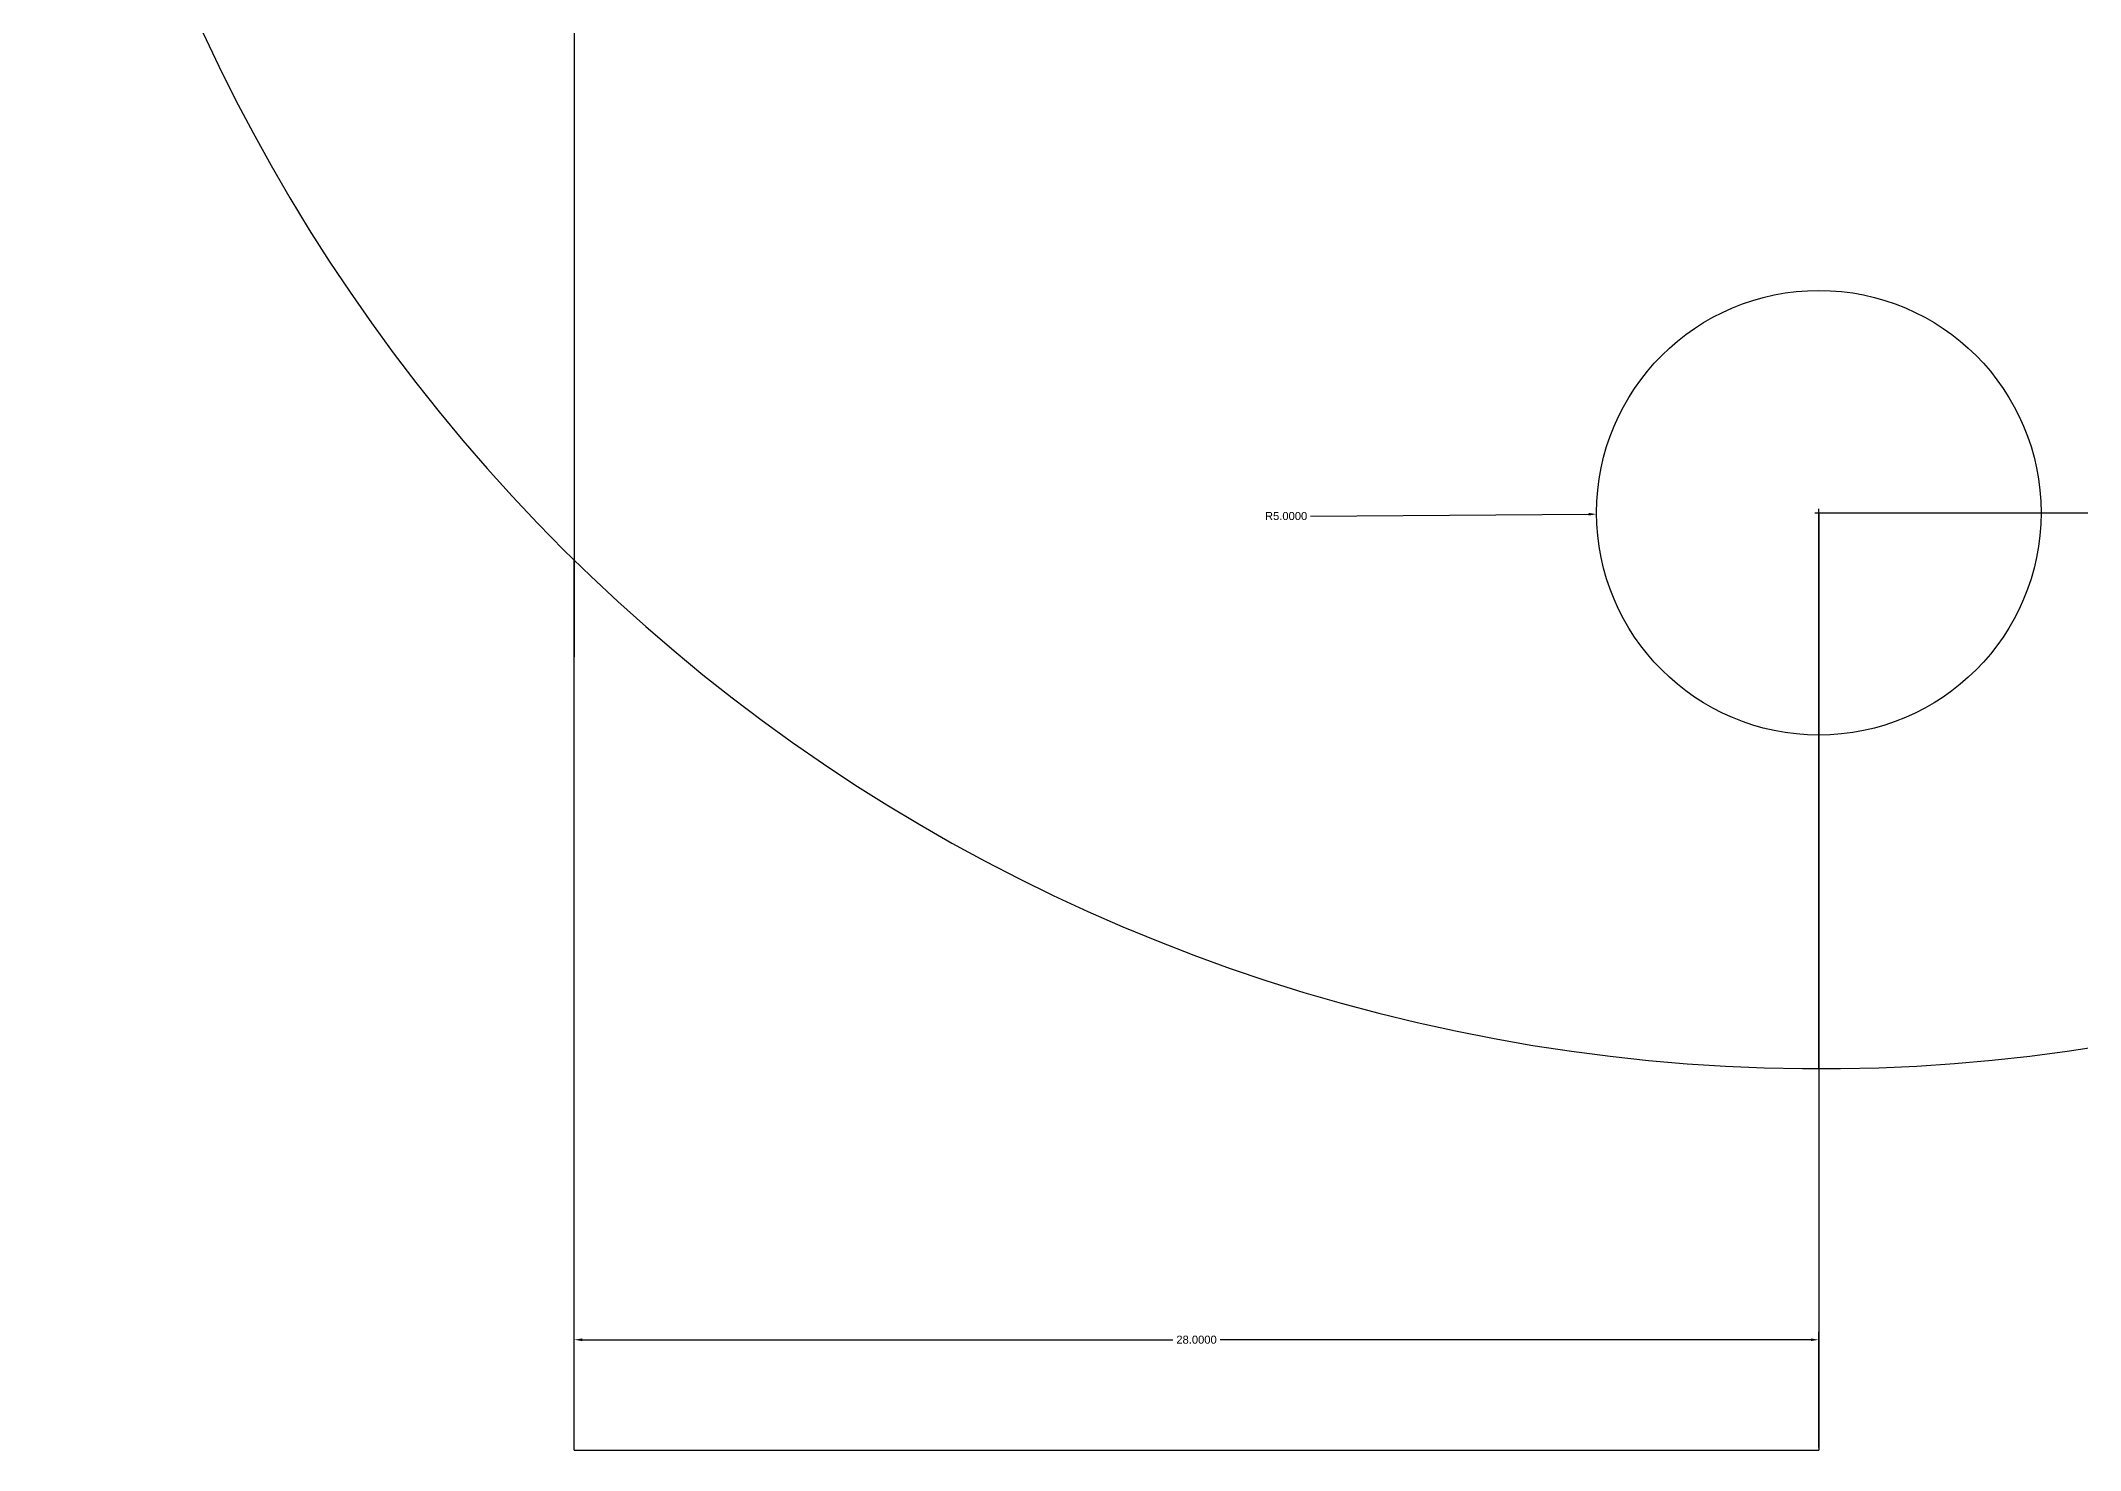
# Model space of a CAD drawing. Header units: inches. Extents: x 34 to 355, y -38 to 174.
# Drawn here: x 257.31 to 303.19, y -36 to -4.31 of the extents above; entities that cross this region are included whole.
import ezdxf

# ---------------------------------------------------------------- set-up
doc = ezdxf.new("R2010")
doc.units = ezdxf.units.IN
doc.header["$MEASUREMENT"] = 0
doc.layers.get('Defpoints').update_dxf_attribs({"color": 10})
doc.styles.get("Standard").update_dxf_attribs({"font": 'arial.ttf'})
doc.dimstyles.get("Standard").update_dxf_attribs({"dimtxt": 0.18, "dimasz": 0.18, "dimexe": 0.18, "dimexo": 0.0625, "dimgap": 0.09, "dimtad": 0, "dimtih": 1, "dimtoh": 1, "dimdec": 4, "dimzin": 0, "dimdsep": 46, "dimtxsty": 'Standard', "dimcen": 0.09, "dimadec": 0, "dimazin": 0, "dimtfac": 1, "dimtdec": 4, "dimtofl": 0, "dimtmove": 0, "dimatfit": 3, "dimfxl": 1, "dimtolj": 1, "dimtzin": 0, "dimarcsym": 0})

# ---------------------------------------------------------------- blocks, each defined once
blk = doc.blocks.new('*D24')
at = {"color": 0, "lineweight": -2, "transparency": 16777216}
for p, q in [((285.873, -14.995), (292.129, -14.954)), ((297.219, -14.92), (297.399, -14.92)), ((297.309, -15.01), (297.309, -14.83))]:
    blk.add_line(p, q, dxfattribs=at)
at = {"color": 0, "transparency": 16777216}
blk.add_solid([(292.129, -14.924), (292.129, -14.984), (292.309, -14.953)], dxfattribs=at)
at = {"layer": 'Defpoints', "color": 0, "transparency": 16777216}
for p in [(292.309, -14.953), (297.309, -14.92)]:
    blk.add_point(p, dxfattribs=at)
at = {"color": 0, "transparency": 16777216, "insert": (285.324, -14.995), "char_height": 0.18, "attachment_point": 5}
blk.add_mtext('\\A1;R5.0000', dxfattribs=at)
blk = doc.blocks.new('*D20')
at = {"color": 0, "lineweight": -2, "transparency": 16777216}
for p, q in [((269.309, -35.942), (269.309, -33.34)), ((297.309, -35.942), (297.309, -33.34)), ((269.489, -33.52), (282.774, -33.52)), ((297.129, -33.52), (283.844, -33.52))]:
    blk.add_line(p, q, dxfattribs=at)
at = {"color": 0, "transparency": 16777216}
for points in [[(269.489, -33.49), (269.489, -33.55), (269.309, -33.52)], [(297.129, -33.49), (297.129, -33.55), (297.309, -33.52)]]:
    blk.add_solid(points, dxfattribs=at)
at = {"layer": 'Defpoints', "color": 0, "transparency": 16777216}
for p in [(297.309, -33.52), (269.309, -36.005), (297.309, -36.005)]:
    blk.add_point(p, dxfattribs=at)
at = {"color": 0, "transparency": 16777216, "insert": (283.309, -33.52), "char_height": 0.18, "attachment_point": 5}
blk.add_mtext('\\A1;28.0000', dxfattribs=at)

msp = doc.modelspace()

# ---------------------------------------------------------------- linework, layer by layer
for p, q in [((269.30878, 12.57991), (269.30878, -18.15874)), ((297.30878, -14.92009), (297.30878, -27.42009)), ((297.30878, -27.42009), (297.30878, -14.92009)), ((297.30878, -14.92009), (302.30878, -14.92009)), ((297.30878, -14.92009), (341.84962, -14.92009)), ((269.30878, -36.00456), (269.30878, -15.9858)), ((297.30878, -27.42009), (297.30878, -36.00456)), ((269.30878, -36.00456), (297.30878, -36.00456))]:
    msp.add_line(p, q)
msp.add_circle((297.30878, -14.92009), 5)
msp.add_arc((297.30878, 12.57991), 40, 23.578178, 336.421822)

# ---------------------------------------------------------------- dimensions: what is measured, and where the dimension line sits
at = {"color": 18, "true_color": 0x000000}
dim = msp.add_radius_dim(center=(297.30878, -14.92009), mpoint=(292.30888, -14.95274), dimstyle='Standard', dxfattribs=at)
dim.commit()
dim.dimension.update_dxf_attribs({"geometry": '*D24', "text_midpoint": (285.87311, -14.99477), "dimtype": 164})
dim = msp.add_linear_dim(base=(297.30878, -33.52027), p1=(269.30878, -36.00456), p2=(297.30878, -36.00456), dimstyle='Standard', dxfattribs=at)
dim.commit()
dim.dimension.update_dxf_attribs({"geometry": '*D20', "text_midpoint": (283.30878, -33.52027)})

doc.saveas('drawing.dxf')
